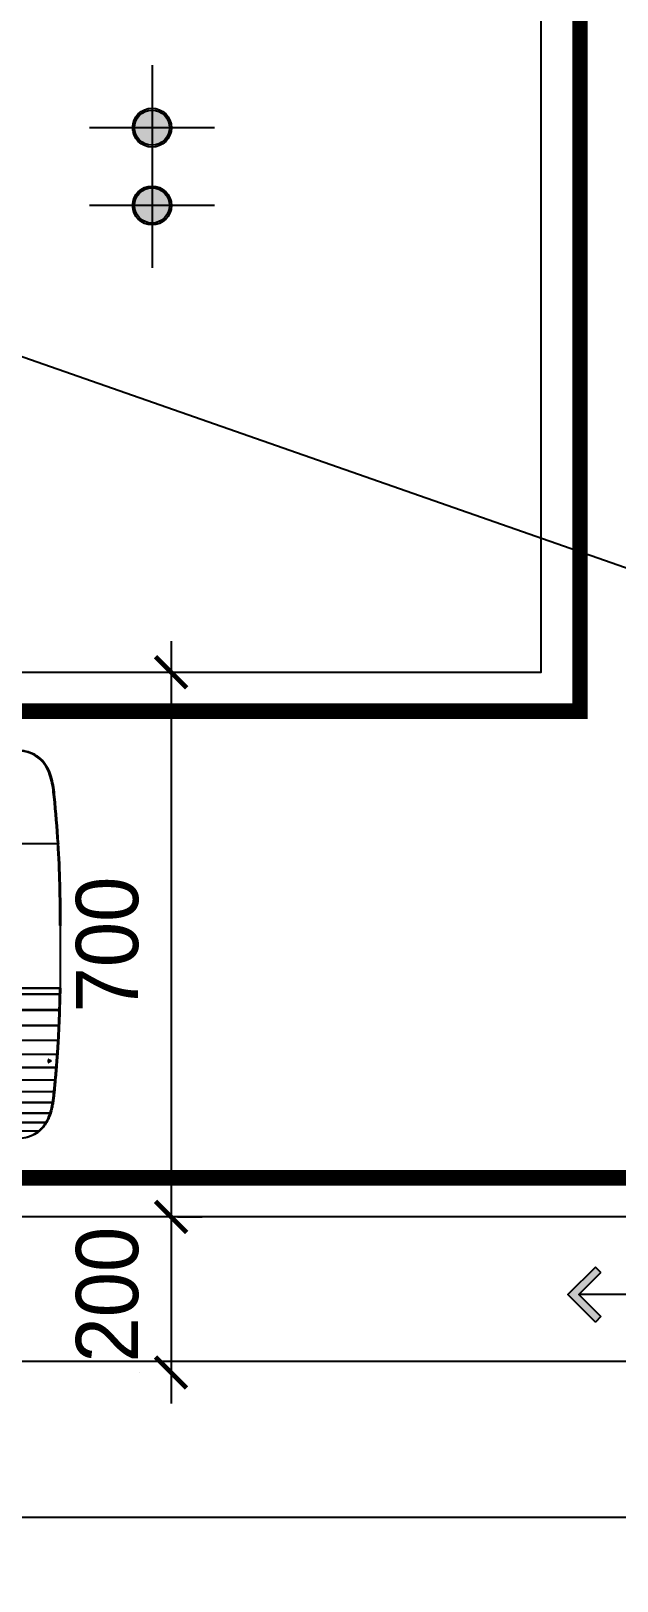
# Model space of a CAD drawing. Header units: millimetres. Extents: x 118028 to 193504, y 42792 to 96100.
# Drawn here: x 179296 to 180049, y 62446 to 64438 of the extents above; entities that cross this region are included whole.
import ezdxf

# ---------------------------------------------------------------- set-up
doc = ezdxf.new("R2010")
doc.units = ezdxf.units.MM
doc.header["$LTSCALE"] = 30
doc.header["$PDMODE"] = 3
doc.linetypes.add('HIDDEN', pattern=[9.525, 6.35, -3.175])
doc.layers.get('DEFPOINTS').update_dxf_attribs({"color": 248})
for name, color, linetype in [('01. F-소품', 3, 'Continuous'), ('07-DIM WAL', 5, 'Continuous'), ('C-WIN', 4, 'Continuous'), ('CEIL-LIGHT', 7, 'Continuous'), ('RC-LIGHT', 7, 'Continuous'), ('도면층8', 8, 'Continuous')]:
    doc.layers.add(name, color=color, linetype=linetype)
doc.styles.add('HY 울릉도 L', font='')
doc.styles.get('HY 울릉도 L').set_extended_font_data('HY울릉도L')
doc.dimstyles.new('40', dxfattribs={"dimscale": 40, "dimtxt": 2, "dimasz": 1, "dimexe": 1, "dimexo": 1, "dimgap": 1, "dimtad": 1, "dimdec": 0, "dimrnd": 0.05, "dimdsep": 46, "dimlunit": 6, "dimtxsty": 'HY 울릉도 L', "dimblk": 'ARCHTICK', "dimcen": 2.5, "dimdle": 1, "dimclrd": 133, "dimclre": 133, "dimclrt": 30, "dimadec": 0, "dimazin": 0, "dimtfac": 1, "dimtdec": 0, "dimtix": 1, "dimtmove": 2, "dimatfit": 3, "dimldrblk": 'ARCHTICK', "dimfxl": 1, "dimlwd": -1, "dimlwe": -1, "dimarcsym": 0})

# ---------------------------------------------------------------- blocks, each defined once
blk = doc.blocks.new('*U20')
at = {"color": 0}
blk.add_line((1512.3, 440), (1512.1, 440), dxfattribs=at)
at = {"color": 8}
for p, q in [((1519.6, 186.8), (1519.6, 186.8)), ((1519.7, 193.2), (1519.7, 193.2)), ((1519.8, 190.6), (1519.8, 190.6)), ((1519.8, 190.5), (1519.8, 190.5)), ((1519.8, 190.5), (1519.8, 190.5)), ((1519.8, 189.4), (1519.8, 189.4)), ((1514, 91.5), (1514, 91.5)), ((1512.6, 75.5), (1512.6, 75.5)), ((1501.2, 21), (1501.2, 21))]:
    blk.add_line(p, q, dxfattribs=at)
for centre, radius, start, end in [((1519, 193.8), 0.2, 80.5717, 90), ((1515.4, 165.3), 0.5, 358.2397, 0), ((1504.5, 101.9), 0.25, 60, 180), ((1504.5, 98.8), 0.25, 180, 300)]:
    blk.add_arc(centre, radius, start, end, dxfattribs=at)
at = {"color": 8, "extrusion": (0, 0, -1)}
blk.add_arc((-1507.2, 100.4), 0.25, 120, 240, dxfattribs=at)
at = {"color": 0}
blk.add_ellipse((1511.1, 439.9), major_axis=(0.995, 0.101), ratio=0.077303, start_param=0.052517, end_param=1.433522, dxfattribs=at)
at = {"color": 8}
for centre, major_axis, ratio, start_param, end_param in [((1518.8, 186.3), (0, -0.2), 0.201921, 0.053462, 1.568761), ((1518.9, 193.8), (0, -0.2), 0.205027, 1.568733, 3.141593), ((1519, 193.8), (0.033, 0.197), 0.348188, 4.76642, 6.323186), ((1519, 193.8), (0, -0.2), 0.351833, 1.567117, 3.141593), ((1519.1, 194.1), (-0.393, -0.309), 0.676569, 1.247751, 2.270849), ((1519.2, 193.8), (-0.5, -0.021), 0.710917, 2.398177, 3.067106), ((1515.4, 165.3), (-0.5, 0.015), 0.003269, 1.745497, 3.141044), ((1518, 166.3), (0, -0.8), 0.192414, 0, 1.56303), ((1518.1, 166.3), (-0.127, 0.79), 0.18902, 3.140748, 4.674174), ((1517.3, 146.3), (0, -0.8), 0.1863, 0, 1.559168), ((1517.3, 146.3), (-0.111, 0.792), 0.18309, 3.140852, 4.674944), ((1516.4, 127.3), (0, -0.8), 0.179084, 0, 1.549822), ((1516.4, 127.3), (-0.096, 0.794), 0.175481, 3.140957, 4.670141), ((1504.5, 101.9), (-0.25, 0), 0.028867, 4.561673, 6.283185), ((1504.5, 101.9), (0.125, 0.217), 0.116341, 4.812344, 6.283185), ((1507.2, 100.4), (0.125, 0.217), 0.126416, 4.804016, 6.283185), ((1507.2, 100.4), (-0.125, 0.217), 0.142468, 3.141593, 4.649076), ((1515.3, 109.3), (0, -0.8), 0.172581, 0, 1.539295), ((1515.3, 109.3), (-0.081, 0.796), 0.16865, 3.141053, 4.663501), ((1504.5, 98.8), (0.25, 0), 0.003943, 1.420068, 3.141593), ((1504.5, 98.8), (-0.125, 0.217), 0.132331, 3.141593, 4.640625), ((1514, 92.3), (0, -0.8), 0.165536, 0, 1.525516), ((1514, 92.3), (-0.067, 0.797), 0.161273, 3.141146, 4.653318), ((1511.2, 61.3), (0, -0.8), 0.139682, 0, 1.489865), ((1511.2, 61.3), (-0.033, 0.799), 0.136296, 3.141375, 4.62578), ((1512.6, 76.3), (0, -0.8), 0.154906, 0, 1.508803), ((1512.6, 76.3), (-0.052, 0.798), 0.150698, 3.141251, 4.640541), ((1509.5, 47.3), (0, -0.8), 0.119511, 0, 1.46681), ((1509.5, 47.3), (0, 0.8), 0.145746, 3.141593, 4.60462), ((1501.2, 21.8), (0, -0.8), 0.065781, 0, 1.396113), ((1501.2, 21.8), (0, 0.8), 0.414276, 3.141593, 4.358439), ((1506.4, 33.8), (0, -0.8), 0.09375, 0, 1.435998), ((1506.5, 33.8), (0, -0.8), 0.265872, 0, 1.386436), ((1491.9, 10.8), (0, -0.8), 0.036559, 0, 1.335493), ((1492.1, 10.8), (0, 0.8), 0.561889, 3.141593, 4.019869)]:
    blk.add_ellipse(centre, major_axis=major_axis, ratio=ratio, start_param=start_param, end_param=end_param, dxfattribs=at)
for points, knots in [([(1512.3, 440), (1511.5, 447.9), (1510.6, 455.8), (1507.4, 467.4), (1506.1, 471.1), (1502.7, 478.2), (1500.6, 481.7), (1495.5, 487.7), (1492.6, 490.4), (1485.9, 494.8), (1482.3, 496.4), (1474.6, 498.7), (1470.7, 499.3), (1462.9, 500), (1458.9, 500), (1454.9, 500)], [0, 0, 0, 0, 0.25, 0.25, 0.375, 0.375, 0.5, 0.5, 0.625, 0.625, 0.75, 0.75, 0.875, 0.875, 1, 1, 1, 1]), ([(1454.9, 499.8), (1458.9, 499.8), (1462.9, 499.8), (1470.8, 499.1), (1474.7, 498.5), (1482.3, 496.2), (1485.9, 494.6), (1492.6, 490.2), (1495.5, 487.5), (1500.5, 481.4), (1502.6, 478), (1506, 470.9), (1507.3, 467.2), (1510.4, 455.7), (1511.3, 447.8), (1512.1, 440)], [0, 0, 0, 0, 0.125, 0.125, 0.25, 0.25, 0.375, 0.375, 0.5, 0.5, 0.625, 0.625, 0.75, 0.75, 1, 1, 1, 1]), ([(1511.2, 440), (1510.4, 447.7), (1509.5, 455.5), (1506.5, 466.8), (1505.2, 470.5), (1501.9, 477.6), (1499.9, 480.9), (1494.9, 486.9), (1492, 489.6), (1485.5, 493.9), (1482, 495.6), (1474.4, 497.9), (1470.6, 498.5), (1462.8, 499.2), (1458.9, 499.2), (1454.9, 499.2)], [0, 0, 0, 0, 0.25, 0.25, 0.375, 0.375, 0.5, 0.5, 0.625, 0.625, 0.75, 0.75, 0.875, 0.875, 1, 1, 1, 1]), ([(1326.8, 380), (1334.9, 380), (1351, 380), (1375.2, 380), (1399.5, 380), (1423.7, 380), (1447.8, 380), (1472, 380), (1492, 380), (1506, 380), (1512.7, 380), (1515.4, 380), (1516.2, 380)], [0, 0, 0, 0, 0.127521, 0.255042, 0.382563, 0.510084, 0.637605, 0.765126, 0.892647, 0.956407, 0.988287, 1, 1, 1, 1]), ([(1516.2, 380), (1516.2, 380), (1516.2, 380), (1516.2, 380), (1516.2, 380.1), (1516.2, 380.1)], [0, 0, 0, 0, 0.00042, 0.00042, 1, 1, 1, 1]), ([(1039.9, 193.9), (1119.9, 193.9), (1199.8, 193.9), (1299.8, 193.9), (1319.8, 193.9), (1359.7, 193.9), (1379.7, 193.9), (1419.7, 193.9), (1439.7, 193.9), (1469.5, 193.9), (1479.4, 193.9), (1494.3, 193.9), (1499.3, 193.9), (1509.1, 193.9), (1514.1, 193.9), (1519, 193.9)], [0, 0, 0, 0, 0.5, 0.5, 0.625, 0.625, 0.75, 0.75, 0.875, 0.875, 0.9375, 0.9375, 0.96875, 0.96875, 1, 1, 1, 1]), ([(1518.9, 193.8), (1514, 193.8), (1509.1, 193.8), (1499.2, 193.8), (1494.3, 193.8), (1479.4, 193.8), (1469.5, 193.8), (1439.6, 193.8), (1419.6, 193.8), (1379.7, 193.8), (1359.7, 193.8), (1319.7, 193.8), (1299.7, 193.8), (1199.8, 193.8), (1119.9, 193.8), (1039.9, 193.8)], [0, 0, 0, 0, 0.03125, 0.03125, 0.0625, 0.0625, 0.125, 0.125, 0.25, 0.25, 0.375, 0.375, 0.5, 0.5, 1, 1, 1, 1]), ([(1039.9, 186.3), (1119.9, 186.3), (1199.8, 186.3), (1299.7, 186.3), (1319.7, 186.3), (1359.6, 186.3), (1379.6, 186.3), (1419.5, 186.3), (1439.5, 186.3), (1469.3, 186.3), (1479.3, 186.3), (1494.1, 186.3), (1499.1, 186.3), (1509, 186.3), (1513.9, 186.3), (1518.8, 186.3)], [0, 0, 0, 0, 0.5, 0.5, 0.625, 0.625, 0.75, 0.75, 0.875, 0.875, 0.9375, 0.9375, 0.96875, 0.96875, 1, 1, 1, 1]), ([(1518.8, 186.1), (1513.9, 186.1), (1509, 186.1), (1499.1, 186.1), (1494.1, 186.1), (1479.2, 186.1), (1469.3, 186.1), (1439.5, 186.1), (1419.5, 186.1), (1379.6, 186.1), (1359.6, 186.1), (1319.6, 186.1), (1299.7, 186.1), (1199.8, 186.1), (1119.9, 186.1), (1039.9, 186.1)], [0, 0, 0, 0, 0.03125, 0.03125, 0.0625, 0.0625, 0.125, 0.125, 0.25, 0.25, 0.375, 0.375, 0.5, 0.5, 1, 1, 1, 1]), ([(1329.8, 194.4), (1345.6, 194.4), (1361.5, 194.4), (1393.1, 194.4), (1408.9, 194.4), (1440.4, 194.4), (1456.2, 194.4), (1479.8, 194.4), (1487.6, 194.4), (1499.4, 194.4), (1503.3, 194.4), (1511.1, 194.4), (1515, 194.4), (1518.9, 194.4)], [0, 0, 0, 0, 0.25, 0.25, 0.5, 0.5, 0.75, 0.75, 0.875, 0.875, 0.9375, 0.9375, 1, 1, 1, 1]), ([(1518.4, 194), (1513.7, 194), (1509, 194), (1499.3, 194), (1494.3, 194), (1479.5, 194), (1469.5, 194), (1439.7, 194), (1419.7, 194), (1379.7, 194), (1359.8, 194), (1336.8, 194), (1333.8, 194), (1330.8, 194)], [0, 0, 0, 0, 0.076277, 0.076277, 0.155939, 0.155939, 0.315263, 0.315263, 0.633912, 0.633912, 0.952561, 0.952561, 1, 1, 1, 1]), ([(1517, 185.7), (1508.5, 185.7), (1499.8, 185.7), (1482.1, 185.7), (1473.1, 185.7), (1446, 185.7), (1427.9, 185.7), (1409.7, 185.7)], [0, 0, 0, 0, 0.243248, 0.243248, 0.495499, 0.495499, 1, 1, 1, 1]), ([(1517, 186), (1512.2, 186), (1507.2, 186), (1497.4, 186), (1492.5, 186), (1477.7, 186), (1467.8, 186), (1456.5, 186), (1455.1, 186), (1453.7, 186)], [0, 0, 0, 0, 0.233427, 0.233427, 0.466853, 0.466853, 0.933707, 0.933707, 1, 1, 1, 1]), ([(1517, 186), (1517, 186), (1517, 186), (1517, 186), (1517, 186), (1517, 186)], [0, 0, 0, 0, 0.865418, 0.865418, 1, 1, 1, 1]), ([(1518.2, 166.3), (1518.3, 169.6), (1518.4, 172.9), (1518.6, 179.4), (1518.6, 182.6), (1518.7, 185.8)], [0, 0, 0, 0, 0.505489, 0.505489, 1, 1, 1, 1]), ([(1519.3, 186), (1519.2, 186), (1519.1, 185.9), (1519, 185.9), (1518.9, 185.8), (1518.8, 185.8), (1518.7, 185.8), (1518.7, 185.8)], [0, 0, 0, 0, 0.426124, 0.426124, 0.795442, 0.795442, 1, 1, 1, 1]), ([(1518.8, 186.3), (1518.8, 186.6), (1518.8, 187), (1518.9, 188.3), (1518.9, 189.1), (1518.9, 190.9), (1518.9, 191.7), (1518.9, 193), (1518.9, 193.4), (1518.9, 193.8)], [0, 0, 0, 0, 0.152969, 0.152969, 0.497591, 0.497591, 0.842214, 0.842214, 1, 1, 1, 1]), ([(1518.8, 186.3), (1518.9, 186.3), (1519, 186.3), (1519.2, 186.3), (1519.2, 186.3), (1519.2, 186.3)], [0, 0, 0, 0, 0.840137, 0.840137, 1, 1, 1, 1]), ([(1519.1, 186), (1519.1, 186), (1519.1, 186.1), (1519, 186.1), (1518.9, 186.1), (1518.8, 186.1)], [0, 0, 0, 0, 0.249344, 0.249344, 1, 1, 1, 1]), ([(1519, 194), (1519, 194), (1519, 194.1), (1519, 194.2), (1518.9, 194.2), (1518.9, 194.3), (1518.9, 194.3), (1518.9, 194.3), (1518.9, 194.3), (1518.9, 194.4), (1518.9, 194.4), (1518.9, 194.4), (1518.9, 194.4), (1518.9, 194.4), (1518.9, 194.4), (1518.9, 194.4), (1518.9, 194.4), (1518.9, 194.4)], [0, 0, 0, 0, 0.329841, 0.329841, 0.64484, 0.64484, 0.808285, 0.808285, 0.89597, 0.89597, 0.943441, 0.943441, 0.96921, 0.96921, 0.986236, 0.986236, 1, 1, 1, 1]), ([(1518.9, 194.4), (1518.9, 194.4), (1518.9, 194.4), (1518.9, 194.4), (1518.9, 194.4), (1518.9, 194.4), (1518.9, 194.4), (1518.9, 194.4), (1518.9, 194.4), (1518.9, 194.4), (1518.9, 194.4), (1519, 194.3), (1519, 194.3), (1519, 194.3), (1519.1, 194.3), (1519.2, 194.2), (1519.3, 194.2), (1519.4, 194.1)], [0, 0, 0, 0, 0.009976, 0.009976, 0.022556, 0.022556, 0.04139, 0.04139, 0.07605, 0.07605, 0.139998, 0.139998, 0.259042, 0.259042, 0.487994, 0.487994, 1, 1, 1, 1]), ([(1518.9, 186), (1518.9, 186), (1518.9, 186), (1519, 186), (1519, 186), (1519.1, 186), (1519.1, 186), (1519.1, 186), (1519.1, 186), (1519.1, 186), (1519.1, 186), (1519.1, 186)], [0, 0, 0, 0, 0.330293, 0.330293, 0.681956, 0.681956, 0.82164, 0.82164, 0.940754, 0.940754, 1, 1, 1, 1]), ([(1519.5, 186), (1519.4, 182.7), (1519.4, 179.4), (1519.2, 172.9), (1519.1, 169.7), (1519, 166.5)], [0, 0, 0, 0, 0.504534, 0.504534, 1, 1, 1, 1]), ([(1519.7, 193.2), (1519.7, 193.3), (1519.7, 193.3), (1519.6, 193.5), (1519.6, 193.6), (1519.5, 193.7), (1519.4, 193.7), (1519.3, 193.8), (1519.2, 193.8), (1519.1, 193.8)], [0, 0, 0, 0, 0.259, 0.259, 0.575766, 0.575766, 0.78372, 0.78372, 1, 1, 1, 1]), ([(1519.1, 186.1), (1519.2, 186.1), (1519.3, 186.1), (1519.4, 186.3), (1519.6, 186.5), (1519.6, 186.7), (1519.6, 186.8)], [0, 0, 0, 0, 0.088268, 0.35843, 0.674319, 1, 1, 1, 1]), ([(1519.1, 186), (1519.1, 186), (1519.1, 186), (1519.1, 186.1), (1519.1, 186.1), (1519.2, 186.1), (1519.2, 186.1), (1519.2, 186.1), (1519.2, 186.1), (1519.2, 186.1), (1519.2, 186.2), (1519.2, 186.2), (1519.2, 186.2), (1519.2, 186.2), (1519.2, 186.3), (1519.2, 186.3)], [0, 0, 0, 0, 0.055006, 0.055006, 0.276288, 0.276288, 0.497423, 0.497423, 0.530007, 0.530007, 0.756604, 0.756604, 0.983112, 0.983112, 1, 1, 1, 1]), ([(1519.2, 186.3), (1519.3, 186.3), (1519.3, 186.3), (1519.4, 186.4), (1519.5, 186.5), (1519.6, 186.6), (1519.6, 186.7), (1519.6, 186.8)], [0, 0, 0, 0, 0.226788, 0.226788, 0.577205, 0.577205, 1, 1, 1, 1]), ([(1519.5, 194.1), (1519.6, 194), (1519.6, 193.9), (1519.6, 193.9), (1519.7, 193.8), (1519.7, 193.8)], [0, 0, 0, 0, 0.71699, 0.71699, 1, 1, 1, 1]), ([(1519.7, 193.2), (1519.7, 193), (1519.7, 192.8), (1519.7, 191.7), (1519.7, 190.9), (1519.7, 189.1), (1519.7, 188.3), (1519.6, 187.2), (1519.6, 187), (1519.6, 186.8)], [0, 0, 0, 0, 0.092017, 0.092017, 0.499829, 0.499829, 0.907641, 0.907641, 1, 1, 1, 1]), ([(1519.6, 186.8), (1519.7, 187.2), (1519.7, 187.7), (1519.7, 188.6), (1519.7, 189), (1519.8, 189.4)], [0, 0, 0, 0, 0.5, 0.5, 1, 1, 1, 1]), ([(1519.8, 190.6), (1519.8, 191), (1519.8, 191.4), (1519.7, 192.3), (1519.7, 192.7), (1519.7, 193.2)], [0, 0, 0, 0, 0.5, 0.5, 1, 1, 1, 1]), ([(1519.8, 190.5), (1519.8, 190.8), (1519.8, 191.2), (1519.8, 191.9), (1519.8, 192.2), (1519.8, 193.1), (1519.8, 193.5), (1519.8, 194)], [0, 0, 0, 0, 0.298691, 0.298691, 0.597383, 0.597383, 1, 1, 1, 1]), ([(1519.8, 189.4), (1519.8, 189.5), (1519.8, 189.6), (1519.8, 189.7), (1519.8, 189.8), (1519.8, 190), (1519.8, 190.1), (1519.8, 190.3), (1519.8, 190.3), (1519.8, 190.5), (1519.8, 190.5), (1519.8, 190.6)], [0, 0, 0, 0, 0.21624, 0.21624, 0.432749, 0.432749, 0.645647, 0.645647, 0.856424, 0.856424, 1, 1, 1, 1]), ([(1409.7, 166.3), (1427.9, 166.3), (1446.1, 166.3), (1473.2, 166.3), (1482.2, 166.3), (1500.3, 166.3), (1509.3, 166.3), (1518.2, 166.3)], [0, 0, 0, 0, 0.5, 0.5, 0.75, 0.75, 1, 1, 1, 1]), ([(1518, 165.5), (1512.3, 165.5), (1506.6, 165.5), (1495.1, 165.5), (1489.4, 165.5), (1472.1, 165.5), (1460.6, 165.5), (1449, 165.5)], [0, 0, 0, 0, 0.25, 0.25, 0.5, 0.5, 1, 1, 1, 1]), ([(1461.9, 165.8), (1470.9, 165.8), (1479.8, 165.8), (1497.7, 165.8), (1506.6, 165.8), (1515.4, 165.8)], [0, 0, 0, 0, 0.5, 0.5, 1, 1, 1, 1]), ([(1515.5, 165.3), (1506.7, 165.3), (1497.7, 165.3), (1479.9, 165.3), (1470.9, 165.3), (1461.9, 165.3)], [0, 0, 0, 0, 0.5, 0.5, 1, 1, 1, 1]), ([(1517.5, 146.3), (1517.6, 147.8), (1517.6, 149.3), (1517.8, 152.5), (1517.8, 154.2), (1518, 158.5), (1518.1, 161.1), (1518.2, 164.2), (1518.2, 164.9), (1518.2, 165.5), (1518.2, 165.5), (1518.2, 165.5)], [0, 0, 0, 0, 0.235766, 0.235766, 0.501866, 0.501866, 0.901174, 0.901174, 0.999997, 0.999997, 1, 1, 1, 1]), ([(1519, 166.5), (1519, 166.5), (1519, 166.5), (1519, 166.4), (1519, 166.3), (1519, 166.2), (1519, 166.1), (1518.9, 165.9), (1518.8, 165.8), (1518.6, 165.7), (1518.6, 165.6), (1518.4, 165.6), (1518.3, 165.5), (1518.2, 165.5)], [0, 0, 0, 0, 0.004657, 0.004657, 0.171178, 0.171178, 0.329678, 0.329678, 0.602664, 0.602664, 0.791782, 0.791782, 1, 1, 1, 1]), ([(1519, 166.5), (1519, 166.5), (1519, 166.5), (1519, 166.5), (1519, 166.4), (1519, 166.4), (1519, 166.4), (1518.9, 166.4), (1518.8, 166.3), (1518.6, 166.3), (1518.6, 166.3), (1518.4, 166.3), (1518.3, 166.3), (1518.2, 166.3)], [0, 0, 0, 0, 0.004657, 0.004657, 0.171177, 0.171177, 0.329676, 0.329676, 0.60266, 0.60266, 0.791779, 0.791779, 1, 1, 1, 1]), ([(1519, 165.5), (1519, 165.5), (1519, 165.5), (1519, 164.8), (1519, 164.2), (1518.9, 161), (1518.8, 158.4), (1518.6, 154.2), (1518.6, 152.5), (1518.4, 149.3), (1518.4, 147.9), (1518.3, 146.5)], [0, 0, 0, 0, 0.000003, 0.000003, 0.105523, 0.105523, 0.506415, 0.506415, 0.773572, 0.773572, 1, 1, 1, 1]), ([(1517.3, 145.5), (1505.9, 145.5), (1494.4, 145.5), (1471.4, 145.5), (1459.8, 145.5), (1448.2, 145.5)], [0, 0, 0, 0, 0.5, 0.5, 1, 1, 1, 1]), ([(1448.3, 146.3), (1459.9, 146.3), (1471.4, 146.3), (1494.5, 146.3), (1506, 146.3), (1517.5, 146.3)], [0, 0, 0, 0, 0.5, 0.5, 1, 1, 1, 1]), ([(1516.5, 127.3), (1516.6, 128.7), (1516.7, 130.1), (1516.9, 133.2), (1516.9, 134.8), (1517.1, 138.9), (1517.3, 141.3), (1517.4, 144.3), (1517.4, 144.9), (1517.4, 145.5), (1517.4, 145.5), (1517.4, 145.5)], [0, 0, 0, 0, 0.235564, 0.235564, 0.502554, 0.502554, 0.903218, 0.903218, 0.999997, 0.999997, 1, 1, 1, 1]), ([(1518.3, 145.5), (1518.3, 145.5), (1518.3, 145.5), (1518.2, 144.9), (1518.2, 144.2), (1518.1, 141.2), (1518, 138.8), (1517.8, 134.8), (1517.7, 133.1), (1517.5, 130.2), (1517.4, 128.8), (1517.4, 127.4)], [0, 0, 0, 0, 0.000003, 0.000003, 0.104408, 0.104408, 0.506463, 0.506463, 0.77438, 0.77438, 1, 1, 1, 1]), ([(1518.3, 146.5), (1518.3, 146.5), (1518.3, 146.5), (1518.3, 146.4), (1518.3, 146.4), (1518.3, 146.4), (1518.2, 146.4), (1518.2, 146.4), (1518.1, 146.3), (1517.9, 146.3), (1517.8, 146.3), (1517.7, 146.3), (1517.6, 146.3), (1517.5, 146.3)], [0, 0, 0, 0, 0.004636, 0.004636, 0.174157, 0.174157, 0.335163, 0.335163, 0.60541, 0.60541, 0.79332, 0.79332, 1, 1, 1, 1]), ([(1518.3, 146.5), (1518.3, 146.5), (1518.3, 146.5), (1518.3, 146.4), (1518.3, 146.3), (1518.3, 146.1), (1518.2, 146.1), (1518.1, 145.9), (1518, 145.8), (1517.9, 145.7), (1517.8, 145.6), (1517.6, 145.6), (1517.5, 145.5), (1517.5, 145.5)], [0, 0, 0, 0, 0.004636, 0.004636, 0.174161, 0.174161, 0.335167, 0.335167, 0.60541, 0.60541, 0.793318, 0.793318, 1, 1, 1, 1]), ([(1516.4, 126.5), (1504.9, 126.5), (1493.4, 126.5), (1470.4, 126.5), (1458.8, 126.5), (1447.2, 126.5)], [0, 0, 0, 0, 0.5, 0.5, 1, 1, 1, 1]), ([(1447.3, 127.3), (1458.9, 127.3), (1470.5, 127.3), (1493.5, 127.3), (1505.1, 127.3), (1516.5, 127.3)], [0, 0, 0, 0, 0.5, 0.5, 1, 1, 1, 1]), ([(1515.4, 109.3), (1515.5, 110.6), (1515.6, 112), (1515.8, 114.9), (1515.9, 116.4), (1516.1, 119.5), (1516.2, 121), (1516.3, 123.9), (1516.4, 125.2), (1516.5, 126.5)], [0, 0, 0, 0, 0.234873, 0.234873, 0.503118, 0.503118, 0.771519, 0.771519, 1, 1, 1, 1]), ([(1517.3, 126.5), (1517.3, 126.5), (1517.3, 126.5), (1517.2, 125.2), (1517.2, 123.8), (1517, 120.9), (1516.9, 119.4), (1516.7, 116.3), (1516.6, 114.8), (1516.4, 112), (1516.3, 110.7), (1516.2, 109.4)], [0, 0, 0, 0, 0.000004, 0.000004, 0.237138, 0.237138, 0.506455, 0.506455, 0.775615, 0.775615, 1, 1, 1, 1]), ([(1517.4, 127.4), (1517.4, 127.4), (1517.4, 127.4), (1517.4, 127.4), (1517.4, 127.4), (1517.3, 127.4), (1517.3, 127.4), (1517.2, 127.3), (1517.1, 127.3), (1517, 127.3), (1516.9, 127.3), (1516.7, 127.3), (1516.6, 127.3), (1516.5, 127.3)], [0, 0, 0, 0, 0.004615, 0.004615, 0.177178, 0.177178, 0.340689, 0.340689, 0.607806, 0.607806, 0.79476, 0.79476, 1, 1, 1, 1]), ([(1517.4, 127.4), (1517.4, 127.4), (1517.4, 127.4), (1517.4, 127.4), (1517.4, 127.3), (1517.3, 127.1), (1517.3, 127.1), (1517.2, 126.9), (1517.1, 126.8), (1516.9, 126.7), (1516.9, 126.6), (1516.7, 126.5), (1516.6, 126.5), (1516.5, 126.5)], [0, 0, 0, 0, 0.004615, 0.004615, 0.177182, 0.177182, 0.340693, 0.340693, 0.607806, 0.607806, 0.794758, 0.794758, 1, 1, 1, 1]), ([(1517.4, 127.4), (1517.4, 127.3), (1517.3, 127.1), (1517.3, 126.8), (1517.3, 126.6), (1517.3, 126.5), (1517.3, 126.5), (1517.3, 126.5)], [0, 0, 0, 0, 0.584735, 0.584735, 0.999937, 0.999937, 1, 1, 1, 1]), ([(1446.1, 109.3), (1457.7, 109.3), (1469.3, 109.3), (1492.4, 109.3), (1503.9, 109.3), (1515.4, 109.3)], [0, 0, 0, 0, 0.5, 0.5, 1, 1, 1, 1]), ([(1515.3, 108.5), (1503.8, 108.5), (1492.3, 108.5), (1469.2, 108.5), (1457.6, 108.5), (1446.1, 108.5)], [0, 0, 0, 0, 0.5, 0.5, 1, 1, 1, 1]), ([(1504.2, 98.8), (1504.2, 99.3), (1504.2, 99.9), (1504.2, 100.9), (1504.2, 101.4), (1504.2, 101.9)], [0, 0, 0, 0, 0.501159, 0.501159, 1, 1, 1, 1]), ([(1504.5, 102), (1504.5, 101.4), (1504.5, 100.9), (1504.5, 99.9), (1504.5, 99.3), (1504.5, 98.8)], [0, 0, 0, 0, 0.498841, 0.498841, 1, 1, 1, 1]), ([(1507.2, 100.4), (1506.8, 100.6), (1506.3, 100.9), (1505.4, 101.4), (1505, 101.7), (1504.5, 102)], [0, 0, 0, 0, 0.508649, 0.508649, 1, 1, 1, 1]), ([(1504.5, 98.8), (1505, 99.1), (1505.5, 99.3), (1506.4, 99.9), (1506.8, 100.1), (1507.2, 100.4)], [0, 0, 0, 0, 0.511793, 0.511793, 1, 1, 1, 1]), ([(1504.6, 102.2), (1505.1, 101.9), (1505.5, 101.6), (1506.4, 101.1), (1506.9, 100.9), (1507.3, 100.6)], [0, 0, 0, 0, 0.491351, 0.491351, 1, 1, 1, 1]), ([(1507.3, 100.2), (1506.9, 99.9), (1506.4, 99.7), (1505.5, 99.1), (1505.1, 98.9), (1504.6, 98.6)], [0, 0, 0, 0, 0.488204, 0.488204, 1, 1, 1, 1]), ([(1514.1, 92.3), (1514.2, 93.5), (1514.3, 94.8), (1514.6, 97.5), (1514.7, 99), (1514.9, 102.7), (1515.1, 104.8), (1515.3, 107.5), (1515.3, 108), (1515.3, 108.5), (1515.3, 108.5), (1515.3, 108.5)], [0, 0, 0, 0, 0.233824, 0.233824, 0.504066, 0.504066, 0.909668, 0.909668, 0.999996, 0.999996, 1, 1, 1, 1]), ([(1516.2, 108.5), (1516.2, 108.5), (1516.2, 108.5), (1516.1, 108), (1516.1, 107.4), (1515.9, 104.7), (1515.8, 102.5), (1515.5, 98.9), (1515.4, 97.5), (1515.2, 94.8), (1515.1, 93.6), (1515, 92.4)], [0, 0, 0, 0, 0.000004, 0.000004, 0.099857, 0.099857, 0.50649, 0.50649, 0.77742, 0.77742, 1, 1, 1, 1]), ([(1516.2, 109.4), (1516.2, 109.4), (1516.2, 109.4), (1516.2, 109.4), (1516.2, 109.4), (1516.2, 109.4), (1516.2, 109.4), (1516.1, 109.3), (1516, 109.3), (1515.8, 109.3), (1515.8, 109.3), (1515.6, 109.3), (1515.5, 109.3), (1515.4, 109.3)], [0, 0, 0, 0, 0.004597, 0.004597, 0.179593, 0.179593, 0.345083, 0.345083, 0.60954, 0.60954, 0.795855, 0.795855, 1, 1, 1, 1]), ([(1516.2, 109.4), (1516.2, 109.4), (1516.2, 109.4), (1516.2, 109.3), (1516.2, 109.3), (1516.2, 109.1), (1516.1, 109), (1516, 108.9), (1516, 108.8), (1515.8, 108.7), (1515.7, 108.6), (1515.5, 108.5), (1515.5, 108.5), (1515.4, 108.5)], [0, 0, 0, 0, 0.004597, 0.004597, 0.179597, 0.179597, 0.345088, 0.345088, 0.609538, 0.609538, 0.795853, 0.795853, 1, 1, 1, 1]), ([(1514, 91.5), (1509.2, 91.5), (1504.4, 91.5), (1493, 91.5), (1486.4, 91.5), (1473.9, 91.5), (1468, 91.5), (1456.3, 91.5), (1450.5, 91.5), (1444.7, 91.5)], [0, 0, 0, 0, 0.20974, 0.20974, 0.494552, 0.494552, 0.750903, 0.750903, 1, 1, 1, 1]), ([(1514, 91.5), (1502.7, 91.5), (1479.6, 91.5), (1456.5, 91.5), (1444.7, 91.5)], [0, 0, 0, 0, 0.493298, 1, 1, 1, 1]), ([(1444.8, 92.3), (1450.6, 92.3), (1456.3, 92.3), (1468.1, 92.3), (1474, 92.3), (1486.5, 92.3), (1493.1, 92.3), (1504.5, 92.3), (1509.3, 92.3), (1514.1, 92.3)], [0, 0, 0, 0, 0.249054, 0.249054, 0.505367, 0.505367, 0.790188, 0.790188, 1, 1, 1, 1]), ([(1512.8, 76.3), (1512.9, 77.4), (1513, 78.6), (1513.2, 81.2), (1513.3, 82.6), (1513.6, 86), (1513.8, 88.1), (1514, 90.6), (1514, 91.1), (1514.1, 91.5), (1514.1, 91.5), (1514.1, 91.5)], [0, 0, 0, 0, 0.232545, 0.232545, 0.504897, 0.504897, 0.913704, 0.913704, 0.999996, 0.999996, 1, 1, 1, 1]), ([(1514.9, 91.5), (1514.9, 91.5), (1514.9, 91.5), (1514.9, 91), (1514.8, 90.5), (1514.6, 88), (1514.5, 85.9), (1514.2, 82.5), (1514, 81.1), (1513.8, 78.6), (1513.7, 77.5), (1513.6, 76.4)], [0, 0, 0, 0, 0.000004, 0.000004, 0.096735, 0.096735, 0.506429, 0.506429, 0.779373, 0.779373, 1, 1, 1, 1]), ([(1515, 92.4), (1515, 92.4), (1515, 92.4), (1515, 92.4), (1515, 92.4), (1514.9, 92.4), (1514.9, 92.3), (1514.8, 92.3), (1514.7, 92.3), (1514.6, 92.3), (1514.5, 92.3), (1514.3, 92.3), (1514.2, 92.3), (1514.1, 92.3)], [0, 0, 0, 0, 0.004579, 0.004579, 0.181838, 0.181838, 0.349144, 0.349144, 0.6109, 0.6109, 0.796796, 0.796796, 1, 1, 1, 1]), ([(1515, 92.4), (1515, 92.4), (1515, 92.4), (1515, 92.3), (1515, 92.3), (1514.9, 92.1), (1514.9, 92), (1514.8, 91.9), (1514.7, 91.8), (1514.5, 91.6), (1514.4, 91.6), (1514.3, 91.5), (1514.2, 91.5), (1514.1, 91.5)], [0, 0, 0, 0, 0.004579, 0.004579, 0.181841, 0.181841, 0.349149, 0.349149, 0.610898, 0.610898, 0.796793, 0.796793, 1, 1, 1, 1]), ([(1512.6, 75.5), (1501.3, 75.5), (1478.2, 75.5), (1455, 75.5), (1443.3, 75.5)], [0, 0, 0, 0, 0.493391, 1, 1, 1, 1]), ([(1509.6, 47.2), (1509.7, 48.2), (1509.9, 49.2), (1510.2, 51.5), (1510.4, 52.7), (1510.7, 55.8), (1510.9, 57.7), (1511.1, 59.9), (1511.2, 60.2), (1511.2, 60.5), (1511.2, 60.5), (1511.2, 60.5)], [0, 0, 0, 0, 0.227114, 0.227114, 0.507581, 0.507581, 0.928515, 0.928515, 0.999968, 0.999968, 1, 1, 1, 1]), ([(1512.2, 61.3), (1512.1, 61.1), (1512.1, 60.8), (1512, 60.1), (1512, 59.8), (1511.8, 57.6), (1511.6, 55.7), (1511.2, 52.6), (1511.1, 51.4), (1510.8, 49.2), (1510.6, 48.3), (1510.5, 47.3)], [0, 0, 0, 0, 0.060502, 0.060502, 0.138457, 0.138457, 0.534383, 0.534383, 0.798681, 0.798681, 1, 1, 1, 1]), ([(1512.2, 61.4), (1512.2, 61.4), (1512.2, 61.4), (1512.2, 61.4), (1512.2, 61.3), (1512.1, 61.3), (1512.1, 61.2), (1512.1, 61.1), (1512, 61), (1511.9, 60.8), (1511.8, 60.7), (1511.7, 60.6), (1511.6, 60.6), (1511.4, 60.5), (1511.3, 60.5), (1511.2, 60.5)], [0, 0, 0, 0, 0.004516, 0.004516, 0.060277, 0.060277, 0.189772, 0.189772, 0.363924, 0.363924, 0.616606, 0.616606, 0.800469, 0.800469, 1, 1, 1, 1]), ([(1511.3, 61.2), (1511.4, 62.3), (1511.5, 63.4), (1511.8, 65.8), (1511.9, 67.1), (1512.2, 70.4), (1512.4, 72.4), (1512.6, 74.7), (1512.6, 75.1), (1512.7, 75.5), (1512.7, 75.5), (1512.7, 75.5)], [0, 0, 0, 0, 0.231179, 0.231179, 0.505815, 0.505815, 0.918087, 0.918087, 0.999996, 0.999996, 1, 1, 1, 1]), ([(1512.2, 61.4), (1512.2, 61.4), (1512.2, 61.4), (1512.2, 61.4), (1512.2, 61.4), (1512.2, 61.4), (1512.1, 61.3), (1512.1, 61.3), (1512.1, 61.3), (1512, 61.3), (1511.9, 61.3), (1511.7, 61.2), (1511.7, 61.2), (1511.5, 61.2), (1511.4, 61.2), (1511.3, 61.2)], [0, 0, 0, 0, 0.004516, 0.004516, 0.060274, 0.060274, 0.189768, 0.189768, 0.363921, 0.363921, 0.61661, 0.61661, 0.800474, 0.800474, 1, 1, 1, 1]), ([(1513.5, 75.5), (1513.5, 75.5), (1513.5, 75.5), (1513.5, 75.1), (1513.5, 74.6), (1513.2, 72.2), (1513, 70.3), (1512.7, 67.1), (1512.6, 65.8), (1512.4, 63.5), (1512.3, 62.4), (1512.2, 61.4)], [0, 0, 0, 0, 0.000004, 0.000004, 0.093122, 0.093122, 0.506225, 0.506225, 0.781415, 0.781415, 1, 1, 1, 1]), ([(1513.6, 76.4), (1513.6, 76.4), (1513.6, 76.4), (1513.6, 76.4), (1513.6, 76.4), (1513.6, 76.3), (1513.6, 76.2), (1513.5, 76.1), (1513.5, 76), (1513.4, 75.8), (1513.3, 75.8), (1513.1, 75.6), (1513.1, 75.6), (1512.9, 75.5), (1512.8, 75.5), (1512.7, 75.5)], [0, 0, 0, 0, 0.004555, 0.004555, 0.044275, 0.044275, 0.184893, 0.184893, 0.355049, 0.355049, 0.61302, 0.61302, 0.79821, 0.79821, 1, 1, 1, 1]), ([(1513.6, 76.4), (1513.6, 76.4), (1513.6, 76.4), (1513.6, 76.4), (1513.6, 76.4), (1513.6, 76.4), (1513.6, 76.4), (1513.6, 76.3), (1513.5, 76.3), (1513.4, 76.3), (1513.3, 76.3), (1513.2, 76.3), (1513.1, 76.2), (1512.9, 76.2), (1512.9, 76.2), (1512.8, 76.3)], [0, 0, 0, 0, 0.004554, 0.004554, 0.044272, 0.044272, 0.184889, 0.184889, 0.355045, 0.355045, 0.613023, 0.613023, 0.798214, 0.798214, 1, 1, 1, 1]), ([(1510.3, 46.5), (1510.3, 46.5), (1510.3, 46.5), (1510.3, 46.2), (1510.3, 46), (1509.9, 43.8), (1509.5, 41.9), (1508.8, 38.8), (1508.5, 37.6), (1507.9, 35.4), (1507.7, 34.6), (1507.4, 33.7)], [0, 0, 0, 0, 0.000005, 0.000005, 0.060466, 0.060466, 0.498822, 0.498822, 0.791344, 0.791344, 1, 1, 1, 1]), ([(1510.5, 47.3), (1510.5, 47.3), (1510.5, 47.3), (1510.5, 47.3), (1510.5, 47.3), (1510.5, 47.2), (1510.4, 47.2), (1510.4, 47), (1510.3, 47), (1510.2, 46.8), (1510.1, 46.7), (1509.9, 46.6), (1509.9, 46.6), (1509.7, 46.5), (1509.6, 46.5), (1509.5, 46.5)], [0, 0, 0, 0, 0.00456, 0.00456, 0.045326, 0.045326, 0.183125, 0.183125, 0.351772, 0.351772, 0.609152, 0.609152, 0.796616, 0.796616, 1, 1, 1, 1]), ([(1510.5, 47.3), (1510.5, 47.3), (1510.5, 47.3), (1510.5, 47.3), (1510.5, 47.3), (1510.5, 47.3), (1510.5, 47.3), (1510.4, 47.3), (1510.4, 47.3), (1510.3, 47.2), (1510.2, 47.2), (1510, 47.2), (1510, 47.2), (1509.8, 47.2), (1509.7, 47.2), (1509.6, 47.2)], [0, 0, 0, 0, 0.004561, 0.004561, 0.045321, 0.045321, 0.183106, 0.183106, 0.351747, 0.351747, 0.609125, 0.609125, 0.796595, 0.796595, 1, 1, 1, 1]), ([(1501.2, 21), (1498.5, 21), (1495.7, 21), (1483.2, 21), (1473.4, 21), (1454.7, 21), (1445.8, 21), (1436.9, 21)], [0, 0, 0, 0, 0.12646, 0.12646, 0.585568, 0.585568, 1, 1, 1, 1]), ([(1500.7, 21), (1490.3, 21), (1479.9, 21), (1458.8, 21), (1448, 21), (1437.1, 21), (1437, 21), (1436.9, 21)], [0, 0, 0, 0, 0.488967, 0.488967, 0.995055, 0.995055, 1, 1, 1, 1]), ([(1437, 21.6), (1445.9, 21.6), (1454.7, 21.6), (1473.4, 21.6), (1483.3, 21.6), (1495.8, 21.7), (1498.5, 21.7), (1501.2, 21.7)], [0, 0, 0, 0, 0.413984, 0.413984, 0.873443, 0.873443, 1, 1, 1, 1]), ([(1500.7, 21), (1500.9, 21), (1501.1, 21), (1501.2, 21), (1501.2, 21), (1501.2, 21)], [0, 0, 0, 0, 0.941032, 0.941032, 1, 1, 1, 1]), ([(1501.2, 21.7), (1501.7, 22.4), (1502.1, 23.2), (1503.1, 25.1), (1503.7, 26.3), (1504.7, 28.7), (1505.2, 30), (1505.8, 31.8), (1506, 32.4), (1506.2, 33)], [0, 0, 0, 0, 0.213946, 0.213946, 0.53186, 0.53186, 0.848701, 0.848701, 1, 1, 1, 1]), ([(1502.1, 21.5), (1502.1, 21.5), (1502.1, 21.5), (1502.1, 21.4), (1502, 21.3), (1501.8, 21.2), (1501.7, 21.1), (1501.5, 21), (1501.4, 21), (1501.2, 21)], [0, 0, 0, 0, 0.006203, 0.006203, 0.286153, 0.286153, 0.666961, 0.666961, 1, 1, 1, 1]), ([(1501.2, 21), (1501.2, 21), (1501.2, 21), (1501.2, 21), (1501.2, 21), (1501.2, 21)], [0, 0, 0, 0, 0.078683, 0.078683, 1, 1, 1, 1]), ([(1502.1, 21.5), (1502.1, 21.5), (1502.1, 21.5), (1502.1, 21.5), (1502.1, 21.5), (1502, 21.4), (1501.9, 21.4), (1501.7, 21.5), (1501.6, 21.5), (1501.6, 21.5)], [0, 0, 0, 0, 0.00621, 0.00621, 0.286125, 0.286125, 0.666926, 0.666926, 1, 1, 1, 1]), ([(1507.2, 33), (1507.2, 33), (1507.2, 33), (1507, 32.3), (1506.7, 31.6), (1506, 29.7), (1505.5, 28.4), (1504.5, 26), (1503.9, 24.8), (1502.9, 22.9), (1502.5, 22.2), (1502.1, 21.5)], [0, 0, 0, 0, 0.000005, 0.000005, 0.176011, 0.176011, 0.489497, 0.489497, 0.803985, 0.803985, 1, 1, 1, 1]), ([(1506.5, 33), (1506.6, 33), (1506.7, 33), (1506.8, 33.1), (1506.9, 33.1), (1507.1, 33.2), (1507.2, 33.3), (1507.3, 33.5), (1507.4, 33.6), (1507.4, 33.7), (1507.4, 33.7), (1507.4, 33.7)], [0, 0, 0, 0, 0.244299, 0.244299, 0.466785, 0.466785, 0.784954, 0.784954, 0.994912, 0.994912, 1, 1, 1, 1]), ([(1506.7, 33.7), (1506.8, 33.6), (1506.9, 33.6), (1507, 33.6), (1507.1, 33.6), (1507.2, 33.6), (1507.3, 33.6), (1507.4, 33.7), (1507.4, 33.7), (1507.4, 33.7), (1507.4, 33.7), (1507.4, 33.7)], [0, 0, 0, 0, 0.244338, 0.244338, 0.46683, 0.46683, 0.78498, 0.78498, 0.994908, 0.994908, 1, 1, 1, 1]), ([(1507.4, 33.7), (1507.4, 33.6), (1507.3, 33.4), (1507.2, 33.2), (1507.2, 33.1), (1507.2, 33), (1507.2, 33), (1507.2, 33)], [0, 0, 0, 0, 0.553326, 0.553326, 0.999919, 0.999919, 1, 1, 1, 1]), ([(1435.4, 10.5), (1435.4, 10.5), (1435.4, 10.5), (1439.4, 10.5), (1443.4, 10.5), (1452.9, 10.5), (1458.4, 10.6), (1469.4, 10.6), (1474.9, 10.6), (1484.3, 10.6), (1488.1, 10.6), (1492, 10.6)], [0, 0, 0, 0, 0.000001, 0.000001, 0.21248, 0.21248, 0.503983, 0.503983, 0.795486, 0.795486, 1, 1, 1, 1]), ([(1491.9, 10), (1488.1, 10), (1484.2, 10), (1474.9, 10), (1469.4, 10), (1458.4, 10), (1452.9, 10), (1443.4, 10), (1439.4, 10), (1435.4, 10)], [0, 0, 0, 0, 0.204297, 0.204297, 0.495492, 0.495492, 0.786688, 0.786688, 1, 1, 1, 1]), ([(1492.5, 10), (1489.9, 7.9), (1487, 6.1), (1481, 3.3), (1477.9, 2.2), (1468.1, 0.1), (1461.3, 0), (1454.6, 0)], [0, 0, 0, 0, 0.25, 0.25, 0.5, 0.5, 1, 1, 1, 1]), ([(1454.6, 0.5), (1461.1, 0.6), (1467.6, 0.7), (1477, 2.7), (1480, 3.7), (1485.8, 6.3), (1488.6, 8), (1491.1, 10)], [0, 0, 0, 0, 0.5, 0.5, 0.75, 0.75, 1, 1, 1, 1]), ([(1492.1, 10), (1492.1, 10), (1492.1, 10), (1492, 10), (1492, 10), (1491.9, 10)], [0, 0, 0, 0, 0.27435, 0.27435, 1, 1, 1, 1]), ([(1492, 10.6), (1492.1, 10.5), (1492.2, 10.5), (1492.3, 10.4), (1492.3, 10.4), (1492.4, 10.3), (1492.4, 10.3), (1492.5, 10.3)], [0, 0, 0, 0, 0.602639, 0.602639, 0.700862, 0.700862, 1, 1, 1, 1]), ([(1492.7, 10.2), (1492.7, 10.2), (1492.7, 10.2), (1492.7, 10.2), (1492.6, 10.1), (1492.4, 10), (1492.3, 10), (1492.2, 10), (1492.2, 10), (1492.1, 10)], [0, 0, 0, 0, 0.009114, 0.009114, 0.424228, 0.424228, 0.805411, 0.805411, 1, 1, 1, 1]), ([(1492.1, 10), (1492.1, 10), (1492.1, 10), (1492.2, 10), (1492.3, 10), (1492.4, 10), (1492.4, 10), (1492.5, 10), (1492.5, 10), (1492.5, 10)], [0, 0, 0, 0, 0.088851, 0.088851, 0.481031, 0.481031, 0.789211, 0.789211, 1, 1, 1, 1]), ([(1492.7, 10.2), (1492.7, 10.2), (1492.7, 10.2), (1492.7, 10.2), (1492.7, 10.2), (1492.6, 10.2), (1492.6, 10.2), (1492.5, 10.3), (1492.5, 10.3), (1492.5, 10.3)], [0, 0, 0, 0, 0.00913, 0.00913, 0.424234, 0.424234, 0.800681, 0.800681, 1, 1, 1, 1]), ([(1492.5, 10), (1492.5, 10), (1492.5, 10.1), (1492.6, 10.1), (1492.6, 10.1), (1492.7, 10.2), (1492.7, 10.2)], [0, 0, 0, 0, 0.243292, 0.494316, 0.918081, 1, 1, 1, 1]), ([(1492.7, 10.2), (1492.7, 10.2), (1492.7, 10.2), (1492.7, 10.2), (1492.7, 10.2), (1492.7, 10.2)], [0, 0, 0, 0, 0.547604, 0.933704, 1, 1, 1, 1])]:
    blk.add_open_spline(points, degree=3, knots=knots, dxfattribs=at)
for points, degree in [([(1516.2, 380.1), (1514.9, 400.1), (1513.3, 420.1), (1511.2, 440)], 3), ([(1512.1, 440), (1514.1, 420.1), (1515.8, 400.2), (1517, 380.2)], 3), ([(1517.2, 380), (1516, 400.1), (1514.3, 420.1), (1512.3, 440)], 3), ([(1517, 380.2), (1517, 380.2), (1516.6, 380.2), (1516.2, 380.1)], 3), ([(1518.9, 274.4), (1519.2, 309.6), (1518.3, 344.9), (1516.2, 380)], 3), ([(1517, 380), (1517, 380), (1516.6, 380), (1516.2, 380)], 3), ([(1517.1, 380.1), (1517.1, 380.1), (1517, 380.1), (1517, 380.2)], 3), ([(1517, 380.2), (1517, 380.1), (1517, 380.1), (1517, 380)], 3), ([(1517, 380), (1519.1, 344.8), (1520, 309.4), (1519.7, 274.1)], 3), ([(1517.1, 380.1), (1517.1, 380.1), (1517.2, 380), (1517.2, 380)], 3), ([(1519.8, 194), (1520.2, 309.4), (1519.3, 344.7), (1517.2, 380)], 3), ([(1518.9, 186), (1518.3, 186), (1517.7, 186), (1517, 186)], 3), ([(1518.4, 194), (1518.6, 194), (1518.7, 194), (1518.9, 194)], 3), ([(1518.9, 194), (1518.9, 194), (1519, 194), (1519, 194)], 3), ([(1519.1, 193.8), (1519, 193.8), (1519, 193.8), (1518.9, 193.8)], 3), ([(1518.9, 186), (1518.9, 186), (1518.9, 186), (1518.9, 186)], 3), ([(1519.1, 193.9), (1519.2, 193.9), (1519.3, 194), (1519.4, 194.1)], 3), ([(1519.3, 186), (1519.2, 186), (1519.2, 186.1), (1519.1, 186.1)], 3), ([(1519.3, 186), (1519.4, 186), (1519.5, 186), (1519.5, 186)], 3), ([(1519.7, 194.1), (1519.6, 194.1), (1519.5, 194.1), (1519.4, 194.1)], 3), ([(1519.4, 194.1), (1519.4, 194.1), (1519.4, 194.1), (1519.5, 194.1)], 3), ([(1519.5, 186), (1519.5, 186.2), (1519.5, 186.3), (1519.5, 186.5)], 3), ([(1519.6, 186.8), (1519.7, 187.3), (1519.7, 187.9)], 2), ([(1519.8, 194), (1519.8, 194), (1519.7, 194.1), (1519.7, 194.1)], 3), ([(1519.7, 194.1), (1519.7, 194), (1519.7, 193.9), (1519.7, 193.8)], 3), ([(1519.7, 193.8), (1519.7, 193.7), (1519.7, 193.5), (1519.7, 193.4)], 3), ([(1519.8, 190.6), (1519.7, 193.2)], 1), ([(1519.8, 190.9), (1519.8, 190.7), (1519.8, 190.6), (1519.8, 190.5)], 3), ([(1519.8, 190.5), (1519.8, 190.5), (1519.8, 190.5), (1519.8, 190.5)], 3), ([(1518.2, 165.5), (1518.1, 165.5), (1518.1, 165.5), (1518, 165.5)], 3), ([(1518.2, 166.3), (1518.2, 166.3), (1518.2, 166.3), (1518.2, 166.3)], 3), ([(1519, 166.5), (1519, 166.1), (1519, 165.8), (1519, 165.5)], 3), ([(1517.5, 145.5), (1517.4, 145.5), (1517.4, 145.5), (1517.3, 145.5)], 3), ([(1517.5, 146.3), (1517.5, 146.3), (1517.5, 146.3), (1517.5, 146.3)], 3), ([(1518.3, 146.5), (1518.3, 146.1), (1518.3, 145.8), (1518.3, 145.5)], 3), ([(1513.2, 126.5), (1513.2, 126.7), (1513.3, 126.9), (1513.3, 127.1)], 3), ([(1515.8, 126.5), (1515.9, 126.7), (1515.9, 126.9), (1515.9, 127)], 3), ([(1516.5, 126.5), (1516.5, 126.5), (1516.4, 126.5), (1516.4, 126.5)], 3), ([(1516.5, 127.3), (1516.5, 127.3), (1516.5, 127.3), (1516.5, 127.3)], 3), ([(1517.3, 126.5), (1517.3, 126.5), (1517.1, 126.6), (1516.8, 126.6)], 3), ([(1515.4, 108.5), (1515.3, 108.5), (1515.3, 108.5), (1515.3, 108.5)], 3), ([(1515.4, 109.3), (1515.4, 109.3), (1515.4, 109.3), (1515.4, 109.3)], 3), ([(1516.2, 109.4), (1516.2, 109.1), (1516.2, 108.8), (1516.2, 108.5)], 3), ([(1514.1, 91.5), (1514, 91.5), (1514, 91.5), (1514, 91.5)], 3), ([(1514.1, 92.3), (1514.1, 92.3), (1514.1, 92.3), (1514.1, 92.3)], 3), ([(1515, 92.4), (1515, 92.1), (1514.9, 91.8), (1514.9, 91.5)], 3), ([(1511.2, 60.5), (1488.1, 60.5), (1465, 60.5), (1441.7, 60.5)], 3), ([(1441.8, 61.2), (1465, 61.2), (1488.2, 61.2), (1511.3, 61.2)], 3), ([(1443.3, 76.2), (1466.6, 76.2), (1489.7, 76.2), (1512.7, 76.3)], 3), ([(1512.6, 75.5), (1489.6, 75.5), (1466.5, 75.5), (1443.3, 75.5)], 3), ([(1511.2, 60.5), (1511.2, 60.5), (1511.2, 60.5), (1511.2, 60.5)], 3), ([(1511.3, 61.2), (1511.3, 61.2), (1511.3, 61.2), (1511.3, 61.2)], 3), ([(1512.7, 75.5), (1512.7, 75.5), (1512.6, 75.5), (1512.6, 75.5)], 3), ([(1512.7, 76.3), (1512.8, 76.3), (1512.8, 76.3), (1512.8, 76.3)], 3), ([(1513.5, 75.5), (1513.5, 75.5), (1513.2, 75.6), (1512.7, 75.7)], 3), ([(1513.6, 76.3), (1513.6, 76), (1513.6, 75.8), (1513.5, 75.5)], 3), ([(1440.2, 47.2), (1463.4, 47.2), (1486.5, 47.2), (1509.6, 47.2)], 3), ([(1509.5, 46.5), (1486.4, 46.5), (1463.3, 46.5), (1440.2, 46.5)], 3), ([(1506.5, 33.7), (1507.8, 37.9), (1508.7, 42.2), (1509.4, 46.5)], 3), ([(1509.5, 46.5), (1509.5, 46.5), (1509.5, 46.5), (1509.5, 46.5)], 3), ([(1509.6, 47.2), (1509.6, 47.2), (1509.6, 47.2), (1509.6, 47.2)], 3), ([(1510.5, 47.3), (1510.4, 47.1), (1510.4, 46.8), (1510.3, 46.5)], 3), ([(1506.4, 33), (1483.8, 33), (1461.2, 33), (1438.5, 33)], 3), ([(1438.6, 33.6), (1461.2, 33.6), (1483.9, 33.7), (1506.5, 33.7)], 3), ([(1492, 10.6), (1495.4, 13.6), (1498.3, 17.1), (1500.7, 21)], 3), ([(1502.1, 21.5), (1499.6, 17.2), (1496.5, 13.4), (1492.7, 10.2)], 3), ([(1501.2, 21.7), (1501.3, 21.6), (1501.4, 21.6), (1501.6, 21.5)], 3), ([(1506.5, 33), (1506.4, 33), (1506.4, 33), (1506.4, 33)], 3), ([(1506.5, 33.7), (1506.5, 33.7), (1506.6, 33.7), (1506.7, 33.7)], 3), ([(1507.2, 33), (1507.2, 33), (1507.1, 33.1), (1506.9, 33.1)], 3)]:
    blk.add_open_spline(points, degree=degree, dxfattribs=at)
blk = doc.blocks.new('FFSFDF')
at = {"layer": '01. F-소품'}
blk.add_hatch(color=8, dxfattribs=at).paths.add_polyline_path([(1567672.9, 1746751.1), (1567679.9, 1746744.1), (1567715.3, 1746779.4), (1567679.9, 1746814.8), (1567672.9, 1746807.7), (1567701.2, 1746779.4)])
at = {"layer": '01. F-소품', "color": 8}
for p, q in [((1567672.9, 1746807.7), (1567679.9, 1746814.8)), ((1567474.8, 1746779.4), (1567701.2, 1746779.4)), ((1567672.9, 1746751.1), (1567679.9, 1746744.1))]:
    blk.add_line(p, q, dxfattribs=at)
for points in [[(1567679.9, 1746814.8), (1567715.3, 1746779.4), (1567679.9, 1746744.1)], [(1567672.9, 1746807.7), (1567701.2, 1746779.4), (1567672.9, 1746751.1)]]:
    blk.add_lwpolyline(points, dxfattribs=at)
for centre, start_param, end_param in [((1566799.8, 1746779.4), 1.570796, 4.712389), ((1566899.8, 1746779.4), 1.570796, 4.712389), ((1566999.8, 1746779.4), 1.570796, 4.712389), ((1567099.8, 1746779.4), 1.570796, 4.712389), ((1567199.8, 1746779.4), 1.570796, 4.712389), ((1567299.8, 1746779.4), 1.570796, 4.712389), ((1567399.8, 1746779.4), 1.570796, 4.712389), ((1566749.8, 1746779.4), 6.283185, 7.853982), ((1566849.8, 1746779.4), 4.712389, 7.853982), ((1566949.8, 1746779.4), 4.712389, 7.853982), ((1567049.8, 1746779.4), 4.712389, 7.853982), ((1567149.8, 1746779.4), 4.712389, 7.853982), ((1567249.8, 1746779.4), 4.712389, 7.853982), ((1567349.8, 1746779.4), 4.712389, 7.853982), ((1567449.8, 1746779.4), 4.712389, 7.853982)]:
    blk.add_ellipse(centre, major_axis=(0, -50), ratio=0.5, start_param=start_param, end_param=end_param, dxfattribs=at)
blk = doc.blocks.new('_ArchTick')
at = {"color": 0, "linetype": 'ByBlock', "const_width": 0.15}
blk.add_lwpolyline([(-0.5, -0.5), (0.5, 0.5)], dxfattribs=at)
blk = doc.blocks.new('*D248')
at = {"layer": '07-DIM WAL', "color": 133, "transparency": 16777216}
for p, q in [((179475.8, 63653.8), (179475.8, 62873.8)), ((179483.9, 63613.8), (179515.8, 63613.8)), ((179483.9, 62913.8), (179515.8, 62913.8))]:
    blk.add_line(p, q, dxfattribs=at)
at = {"layer": 'DEFPOINTS', "color": 0, "transparency": 16777216}
for p in [(179443.9, 63613.8), (179443.9, 62913.8), (179475.8, 62913.8)]:
    blk.add_point(p, dxfattribs=at)
at = {"layer": '07-DIM WAL', "color": 133, "transparency": 16777216, "xscale": 40, "yscale": 40, "zscale": 40}
for p, rotation in [((179475.8, 63613.8), 90), ((179475.8, 62913.8), 270)]:
    blk.add_blockref('_ArchTick', p, dxfattribs=dict(at, rotation=rotation))
at = {"layer": '07-DIM WAL', "color": 30, "transparency": 16777216, "insert": (179394.1, 63263.8), "char_height": 80, "attachment_point": 5, "rotation": 90, "style": 'HY 울릉도 L'}
blk.add_mtext('700', dxfattribs=at)
blk = doc.blocks.new('*D249')
at = {"layer": '07-DIM WAL', "color": 133, "transparency": 16777216}
for p, q in [((179475.8, 62953.8), (179475.8, 62673.8)), ((179435.8, 62913.8), (179435.8, 62913.8)), ((179435.8, 62713.8), (179435.8, 62713.8))]:
    blk.add_line(p, q, dxfattribs=at)
at = {"layer": 'DEFPOINTS', "color": 0, "transparency": 16777216}
for p in [(179475.8, 62913.8), (179475.8, 62713.8), (179475.8, 62713.8)]:
    blk.add_point(p, dxfattribs=at)
at = {"layer": '07-DIM WAL', "color": 133, "transparency": 16777216, "xscale": 40, "yscale": 40, "zscale": 40}
for p, rotation in [((179475.8, 62913.8), 270), ((179475.8, 62713.8), 90)]:
    blk.add_blockref('_ArchTick', p, dxfattribs=dict(at, rotation=rotation))
at = {"layer": '07-DIM WAL', "color": 30, "transparency": 16777216, "insert": (179394.1, 62813.8), "char_height": 80, "attachment_point": 5, "rotation": 90, "style": 'HY 울릉도 L'}
blk.add_mtext('200', dxfattribs=at)
blk = doc.blocks.new('1')
at = {"linetype": 'Continuous'}
h = blk.add_hatch(color=4, dxfattribs=at)
h.dxf.hatch_style = 1
edge = h.paths.add_edge_path()
edge.add_arc((11539653.5, -14273503.8), 37.5, 0, 360)
at = {"color": 1, "linetype": 'Continuous'}
for p, q in [((11539653.5, -14273637.1), (11539653.5, -14273370.5)), ((11539520.2, -14273503.8), (11539786.8, -14273503.8))]:
    blk.add_line(p, q, dxfattribs=at)
at = {"color": 4, "linetype": 'Continuous'}
for radius in [41.5, 37.5]:
    blk.add_circle((11539653.5, -14273503.8), radius, dxfattribs=at)
blk = doc.blocks.new('vusaudeh')
at = {"layer": 'C-WIN'}
blk.add_lwpolyline([(154771.4, 81147.8), (150896.4, 81147.8), (150896.4, 80947.8), (154771.4, 80947.8)], close=True, dxfattribs=at)
blk = doc.blocks.new('cjswjdeh2')
blk.add_blockref('vusaudeh', (59803.1, -18420))

msp = doc.modelspace()

# ---------------------------------------------------------------- linework, layer by layer
at = {"layer": '07-DIM WAL'}
msp.add_line((141904.4, 77080.3), (192904.4, 59260.3), dxfattribs=at)
at = {"layer": 'CEIL-LIGHT', "color": 10, "linetype": 'HIDDEN', "const_width": 20}
msp.add_lwpolyline([(180001.4, 66716.8), (177046.4, 66716.8), (177046.4, 63563.8), (180001.4, 63563.8)], close=True, dxfattribs=at)
at = {"layer": 'CEIL-LIGHT'}
msp.add_lwpolyline([(179951.4, 66666.8), (177096.4, 66666.8), (177096.4, 63613.8), (179951.4, 63613.8)], close=True, dxfattribs=at)
at = {"layer": 'CEIL-LIGHT', "color": 10, "linetype": 'HIDDEN', "const_width": 20}
msp.add_lwpolyline([(176226.4, 62963.8), (180851.4, 62963.8)], dxfattribs=at)
at = {"layer": 'CEIL-LIGHT'}
msp.add_lwpolyline([(180851.4, 62713.8), (180851.4, 62913.8), (176226.4, 62913.8)], dxfattribs=at)

# ---------------------------------------------------------------- block references
msp.add_blockref('cjswjdeh2', (-34003.1, 0))
at = {"color": 0, "xscale": -1}
msp.add_blockref('FFSFDF', (1747701.1, -1683965.6), dxfattribs=at)
at = {"layer": 'RC-LIGHT', "xscale": 0.6024096385271789, "yscale": 0.6024096385271789, "zscale": 0.6024096385271789, "rotation": 180}
for p in [(7131049.9, -8534182.5), (7131049.9, -8534282.5)]:
    msp.add_blockref('1', p, dxfattribs=at)
at = {"layer": '도면층8'}
msp.add_blockref('*U20', (177813.9, 63013.8), dxfattribs=at)

# ---------------------------------------------------------------- dimensions: what is measured, and where the dimension line sits
at = {"layer": '07-DIM WAL'}
for base, p1, p2, picture, middle in [((179475.8, 62913.8), (179443.9, 63613.8), (179443.9, 62913.8), '*D248', (179394.1, 63263.8)), ((179475.8, 62713.8), (179475.8, 62913.8), (179475.8, 62713.8), '*D249', (179394.1, 62813.8))]:
    dim = msp.add_linear_dim(base=base, p1=p1, p2=p2, angle=90, dimstyle='40', dxfattribs=at)
    dim.commit()
    dim.dimension.update_dxf_attribs({"geometry": picture, "text_midpoint": middle})

doc.saveas('drawing.dxf')
